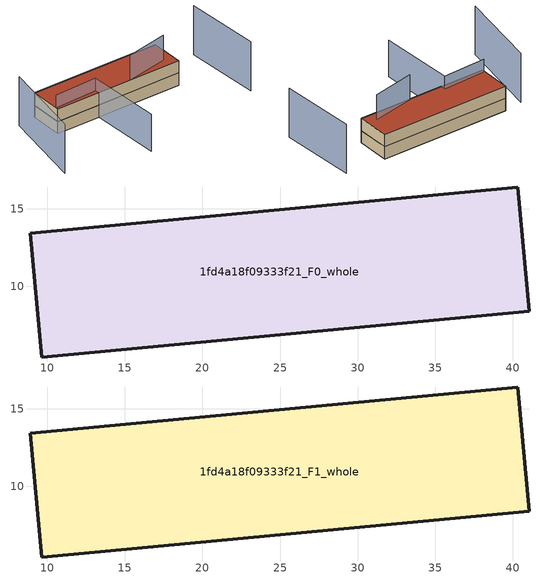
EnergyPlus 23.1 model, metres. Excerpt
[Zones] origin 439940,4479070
1fd4a18f09333f21_F0_whole
 floor ground (EU_floor_Construction): 41.06,8.42 40.31,16.41 8.9,13.44 9.65,5.46 z0
 wall outside (EU_wall_Construction): 8.9,13.44 40.31,16.41 41.06,8.42 9.65,5.46 8.9,13.44 z0:3
1fd4a18f09333f21_F1_whole
 floor to 1fd4a18f09333f21_F0_whole (EU_floor_Construction): 41.06,8.42 40.31,16.41 8.9,13.44 9.65,5.46 z3
 wall outside (EU_wall_Construction): 8.9,13.44 40.31,16.41 41.06,8.42 9.65,5.46 8.9,13.44 z3:6
 roof outside (EU_roof_Construction): 40.31,16.41 41.06,8.42 9.65,5.46 8.9,13.44 z6
shading: 28.56,7.41 38.52,10.41 / 52.72,-1.28 49.98,16.82 / 4.46,12.31 2.86,-8.43 z0:12; 9.74,6.23 20.16,7.64 / 20.16,7.64 22.63,-10.56 z0:9
[Building]
EU S2 Campaign: North Axis=0; Terrain=City; Solar Distribution=FullExterior
[Site:Location]
Madrid: Latitude=40.5; Longitude=-3.5; Time Zone=1; Elevation=609
[SizingPeriod:WeatherFileDays]
AnnualSizingPeriod: Begin Month=1; Begin Day of Month=1; End Month=12; End Day of Month=31; Day of Week for Start Day=Monday; Use Weather File Daylight Saving Period=No; Use Weather File Rain and Snow Indicators=No
[MATERIAL]
EU_InternalMass_Material: Roughness=MediumRough; Thickness=0.1; Conductivity=1; Density=1800; Specific Heat=900; Thermal Absorptance=0.9; Solar Absorptance=0.7; Visible Absorptance=0.7
[MATERIAL:NOMASS] Roughness=MediumRough; Thermal Absorptance=0.9; Solar Absorptance=0.7; Visible Absorptance=0.7
Name | Thermal Resistance
EU_wall_NoMass | 0.609216
EU_roof_NoMass | 0.513268
EU_floor_NoMass | 0.568163
[CONSTRUCTION]
EU_wall_Construction: EU_wall_NoMass
EU_roof_Construction: EU_roof_NoMass
EU_floor_Construction: EU_floor_NoMass
EU_InternalMass_Construction: EU_InternalMass_Material
[ZONE] Type=1; Multiplier=1; Ceiling Height=autocalculate; Floor Area=autocalculate; Part of Total Floor Area=Yes
Name | Volume
1fd4a18f09333f21_F0_whole | 759.448
1fd4a18f09333f21_F1_whole | 759.447
[INTERNALMASS] Construction=EU_InternalMass_Construction; Surface Area=253.149
Name | Zone or ZoneList
1fd4a18f09333f21_F0_whole_EU_InternalMass | 1fd4a18f09333f21_F0_whole
1fd4a18f09333f21_F1_whole_EU_InternalMass | 1fd4a18f09333f21_F1_whole
[OTHEREQUIPMENT] Fuel Type=Electricity; Design Level Calculation Method=Watts/Area; Power per Zone Floor Area=1; Fraction Latent=0; Fraction Radiant=0; Fraction Lost=0; Carbon Dioxide Generation Rate=0; EndUse Subcategory=EU_Step8_InternalGains
Name | Zone or ZoneList or Space or SpaceList | Schedule
EU_Step8_InternalGain_1fd4a18f09333f21_F0_whole_f000 | 1fd4a18f09333f21_F0_whole | EU_Step8_GainSchedule_1fd4a18f09333f21_F0_whole_f000
EU_Step8_InternalGain_1fd4a18f09333f21_F1_whole_f000 | 1fd4a18f09333f21_F1_whole | EU_Step8_GainSchedule_1fd4a18f09333f21_F1_whole_f000
[ZONEVENTILATION:DESIGNFLOWRATE] Schedule=EU_AlwaysOn; Design Flow Rate Calculation Method=AirChanges/Hour; Air Changes per Hour=0.752966; Ventilation Type=Natural; Fan Pressure Rise=0; Fan Total Efficiency=1; Constant Term Coefficient=1; Temperature Term Coefficient=0; Velocity Term Coefficient=0; Velocity Squared Term Coefficient=0; Minimum Indoor Temperature=-100; Maximum Indoor Temperature=100; Delta Temperature=-100; Minimum Outdoor Temperature=-100; Maximum Outdoor Temperature=100; Maximum Wind Speed=40
Name | Zone or ZoneList or Space or SpaceList
EU_ConstantAir_1fd4a18f09333f21_F0_whole | 1fd4a18f09333f21_F0_whole
EU_ConstantAir_1fd4a18f09333f21_F1_whole | 1fd4a18f09333f21_F1_whole
[HVACTEMPLATE:THERMOSTAT] Constant Heating Setpoint=20; Constant Cooling Setpoint=50
EU_HeatOnly_1fd4a18f09333f21_F0_whole; EU_HeatOnly_1fd4a18f09333f21_F1_whole
[HVACTEMPLATE:ZONE:IDEALLOADSAIRSYSTEM] System Availability Schedule=EU_AlwaysOn; Maximum Heating Supply Air Temperature=50; Minimum Cooling Supply Air Temperature=13; Maximum Heating Supply Air Humidity Ratio=0.0156; Minimum Cooling Supply Air Humidity Ratio=0.0077; Heating Limit=NoLimit; Cooling Limit=NoLimit; Heating Availability Schedule=EU_AlwaysOn; Cooling Availability Schedule=EU_CoolingOff; Dehumidification Control Type=ConstantSensibleHeatRatio; Cooling Sensible Heat Ratio=0.7; Dehumidification Setpoint=60; Humidification Control Type=None; Humidification Setpoint=30; Outdoor Air Method=None; Outdoor Air Flow Rate per Person=0.00944; Outdoor Air Flow Rate per Zone Floor Area=0; Outdoor Air Flow Rate per Zone=0; Demand Controlled Ventilation Type=None; Outdoor Air Economizer Type=NoEconomizer; Heat Recovery Type=None; Sensible Heat Recovery Effectiveness=0.7; Latent Heat Recovery Effectiveness=0.65
Name | Template Thermostat
1fd4a18f09333f21_F0_whole | EU_HeatOnly_1fd4a18f09333f21_F0_whole
1fd4a18f09333f21_F1_whole | EU_HeatOnly_1fd4a18f09333f21_F1_whole
[SIZING:ZONE] Zone Cooling Design Supply Air Temperature Input Method=SupplyAirTemperature; Zone Cooling Design Supply Air Temperature=13; Zone Heating Design Supply Air Temperature Input Method=SupplyAirTemperature; Zone Heating Design Supply Air Temperature=50; Zone Cooling Design Supply Air Humidity Ratio=0.008; Zone Heating Design Supply Air Humidity Ratio=0.008; Cooling Design Air Flow Method=DesignDay; Cooling Design Air Flow Rate=0; Cooling Minimum Air Flow per Zone Floor Area=0.000762; Cooling Minimum Air Flow=0; Cooling Minimum Air Flow Fraction=0.2; Heating Design Air Flow Method=DesignDay; Heating Design Air Flow Rate=0; Heating Maximum Air Flow per Zone Floor Area=0.002032; Heating Maximum Air Flow=0.141576; Heating Maximum Air Flow Fraction=0.3; Account for Dedicated Outdoor Air System=No; Dedicated Outdoor Air System Control Strategy=NeutralSupplyAir; Dedicated Outdoor Air Low Setpoint Temperature for Design=autosize; Dedicated Outdoor Air High Setpoint Temperature for Design=autosize; Zone Load Sizing Method=Sensible Load Only No Latent Load; Zone Latent Cooling Design Supply Air Humidity Ratio Input Method=HumidityRatioDifference; Zone Cooling Design Supply Air Humidity Ratio Difference=0.005; Zone Latent Heating Design Supply Air Humidity Ratio Input Method=HumidityRatioDifference; Zone Humidification Design Supply Air Humidity Ratio Difference=0.005
1fd4a18f09333f21_F0_whole; 1fd4a18f09333f21_F1_whole
[SCHEDULE:CONSTANT]
Name | Hourly Value
EU_AlwaysOn | 1
EU_CoolingOff | 0
[SCHEDULE:FILE] Column Number=1; Rows to Skip at Top=0; Number of Hours of Data=8760; Column Separator=Comma; Interpolate to Timestep=No; Minutes per Item=60; Adjust Schedule for Daylight Savings=Yes
Name | File
EU_Step8_GainSchedule_1fd4a18f09333f21_F0_whole_f000 | ../../schedules/1fd4a18f09333f21/1fd4a18f09333f21_F0_whole_f000_gain.csv
EU_Step8_GainSchedule_1fd4a18f09333f21_F1_whole_f000 | ../../schedules/1fd4a18f09333f21/1fd4a18f09333f21_F1_whole_f000_gain.csv
